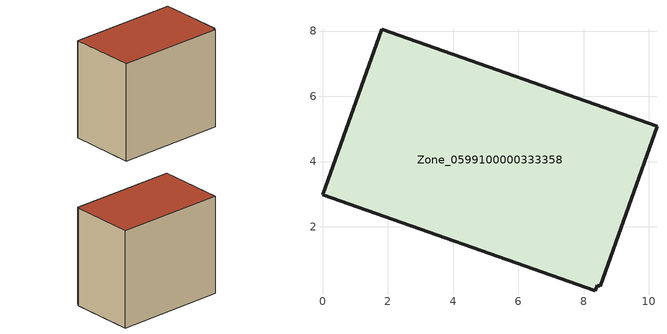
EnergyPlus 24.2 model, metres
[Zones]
Zone_0599100000333358
 floor ground (C_G): 8.51,0.17 8.42,0.21 8.35,0.04 0,2.98 1.81,8.06 10.25,5.08 z0.43
 wall outside (C_F): 10.25,5.08 1.81,8.06 0,2.98 8.35,0.04 8.42,0.21 8.51,0.17 10.25,5.08 z0.43:8.39
 roof outside (C_R): 8.42,0.21 8.51,0.17 10.25,5.08 1.81,8.06 0,2.98 8.35,0.04 z8.39
[BUILDING]
Pand.0599100000333358: North Axis=0; Terrain=City; Loads Convergence Tolerance Value=0.04; Temperature Convergence Tolerance Value=0.4; Solar Distribution=FullExterior; Maximum Number of Warmup Days=25; Minimum Number of Warmup Days=1
[Site:Location]
Rotterdam.The.Hague.AP_ZH_NLD Design_Conditions: Latitude=51.96; Longitude=4.45; Time Zone=1; Elevation=-4.5
[SITE:GROUNDTEMPERATURE:BUILDINGSURFACE]
18, 18, 18, 18, 18, 18, 18, 18, 18, 18, 18, 18
[MATERIAL] Thermal Absorptance=0.9; Solar Absorptance=0.7; Visible Absorptance=0.7
Name | Roughness | Thickness | Conductivity | Density | Specific Heat
G.TI.1975-1991 | MediumSmooth | 0.15 | 0.288461 | 540 | 1210
F.TI.1975-1991 | Rough | 0.3 | 0.230769 | 1920 | 840
R.TI.1975-1991 | MediumRough | 0.2 | 0.153846 | 1500 | 1000
[CONSTRUCTION]
C_G: G.TI.1975-1991
C_F: F.TI.1975-1991
C_R: R.TI.1975-1991
[ZONE]
Zone_0599100000333358: Type=1; Multiplier=1; Ceiling Height=Autocalculate; Volume=Autocalculate; Floor Area=autocalculate; Part of Total Floor Area=Yes
[ZONEINFILTRATION:DESIGNFLOWRATE]
Infil_Zone_0599100000333358: Zone or ZoneList or Space or SpaceList=Zone_0599100000333358; Schedule=AlwaysOn; Design Flow Rate Calculation Method=Flow/Area; Flow Rate per Floor Area=0.003; Constant Term Coefficient=1; Temperature Term Coefficient=0; Velocity Term Coefficient=0; Velocity Squared Term Coefficient=0
[HVACTEMPLATE:ZONE:IDEALLOADSAIRSYSTEM]
Zone_0599100000333358: Maximum Heating Supply Air Temperature=50; Minimum Cooling Supply Air Temperature=13; Maximum Heating Supply Air Humidity Ratio=0.0156; Minimum Cooling Supply Air Humidity Ratio=0.0077; Heating Limit=NoLimit; Cooling Limit=NoLimit; Dehumidification Control Type=ConstantSensibleHeatRatio; Cooling Sensible Heat Ratio=0.7; Dehumidification Setpoint=60; Humidification Control Type=None; Humidification Setpoint=30; Outdoor Air Method=None; Outdoor Air Flow Rate per Person=0.00944; Outdoor Air Flow Rate per Zone Floor Area=0; Outdoor Air Flow Rate per Zone=0; Demand Controlled Ventilation Type=None; Outdoor Air Economizer Type=NoEconomizer; Heat Recovery Type=None; Sensible Heat Recovery Effectiveness=0.7; Latent Heat Recovery Effectiveness=0.65
[ZONECONTROL:THERMOSTAT]
ThermostatControl_Zone_0599100000333358: Zone or ZoneList=Zone_0599100000333358; Control Type Schedule=DualSetpointControlType; Control 1=Thermostat_Zone_0599100000333358; Temperature Difference Between Cutout And Setpoint=0
[THERMOSTATSETPOINT:DUALSETPOINT]
Thermostat_Zone_0599100000333358: Heating Setpoint Temperature Schedule=HeatingSetpoint_Zone_0599100000333358; Cooling Setpoint Temperature Schedule=CoolingSetpoint_Zone_0599100000333358
[SCHEDULE:COMPACT]
HeatingSetpoint_Zone_0599100000333358: Through: 12/31, For: AllDays, Until: 24:00, 21
CoolingSetpoint_Zone_0599100000333358: Through: 12/31, For: AllDays, Until: 24:00, 24
DualSetpointControlType: Through: 12/31, For: AllDays, Until: 24:00, 4
AlwaysOn: Through: 12/31, For: AllDays, Until: 24:00, 1
